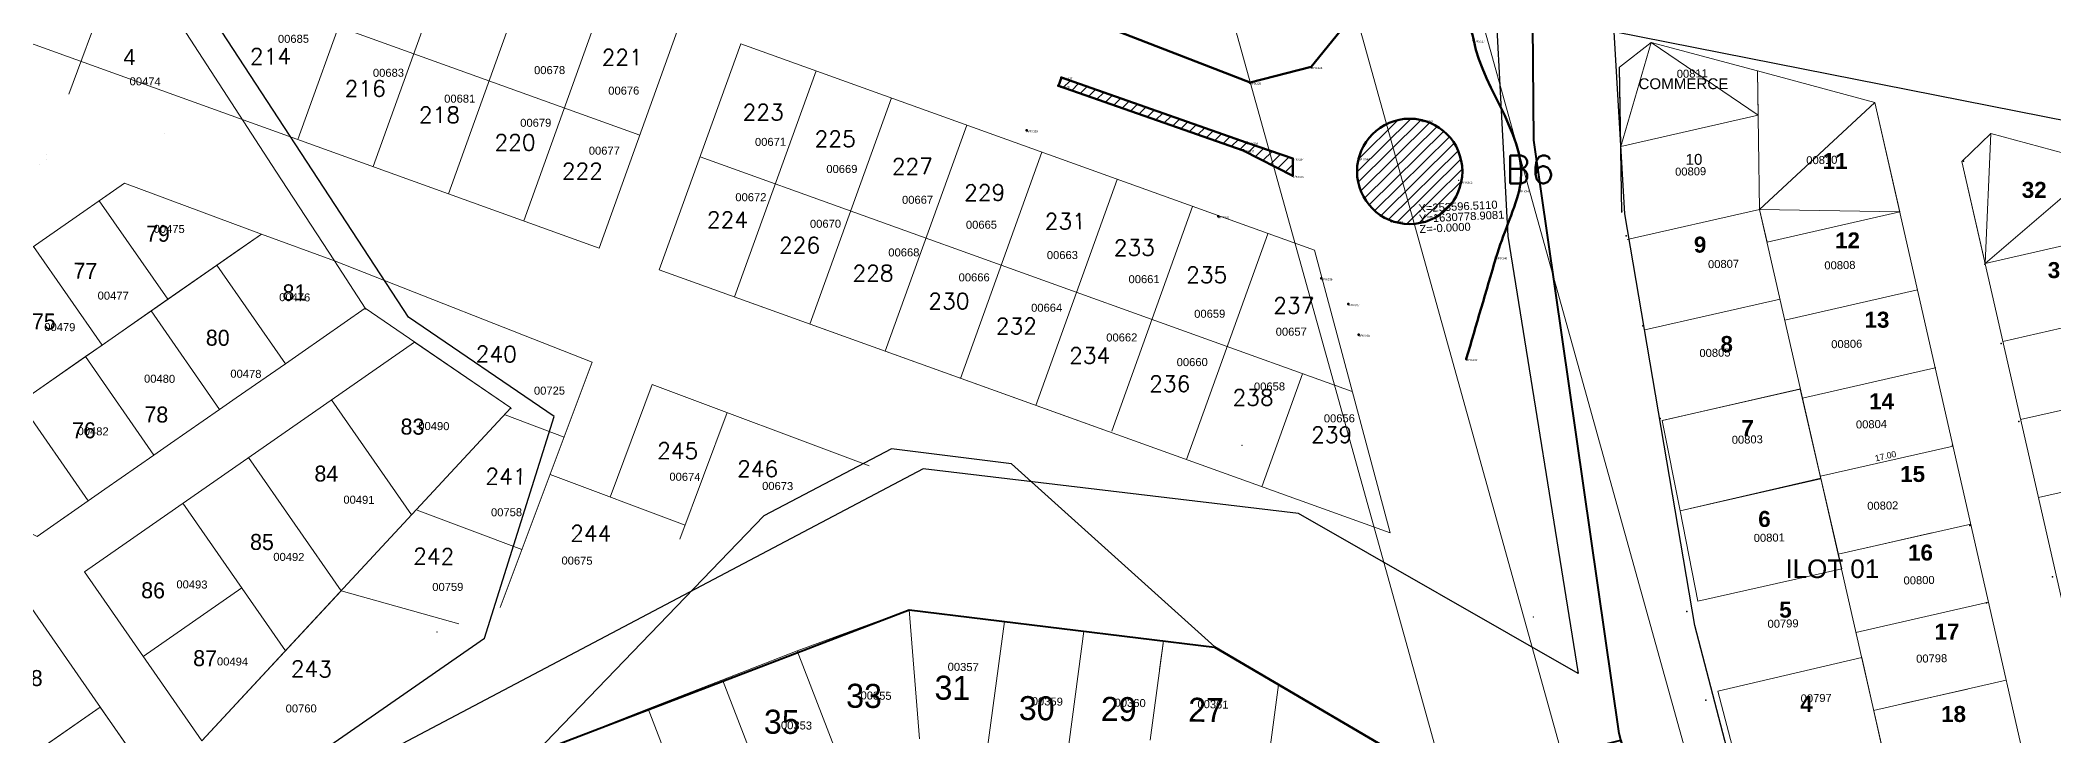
# Model space of a CAD drawing. Header units: metres. Extents: x 251686 to 255059, y 1627526 to 1631912.
# Drawn here: x 253424.3 to 253675.9, y 1630712.5 to 1630799.4 of the extents above; entities that cross this region are included whole.
import ezdxf
from ezdxf.enums import TextEntityAlignment as Align

# ---------------------------------------------------------------- set-up
doc = ezdxf.new("R2010")
doc.units = ezdxf.units.M
doc.header["$MEASUREMENT"] = 0
for name, color, linetype in [('A_revoir_niveau_0', 7, 'Continuous'), ('limites_parcelles', 7, 'Continuous'), ('limites_sections', 7, 'Continuous'), ('limites_tf', 7, 'Continuous'), ('numero_lot', 7, 'Continuous'), ('numero_parcelle', 7, 'Continuous'), ('toponymie', 7, 'Continuous')]:
    doc.layers.add(name, color=color, linetype=linetype)
for name, color, linetype, lineweight in [('LESTF', 1, 'Continuous', 0), ('LimiteTF', 4, 'Continuous', 13), ('TopoAlt', 3, 'Continuous', 0), ('TopoMat', 4, 'Continuous', 0), ('Voirie', 252, 'Continuous', 0)]:
    doc.layers.add(name, color=color, linetype=linetype, lineweight=lineweight)
doc.layers.add('Lignes HT Vectorisées', color=6, linetype='Continuous', lineweight=0, true_color=0xff00ff)
doc.styles.add('Arial4', font='arial.ttf', dxfattribs={"height": 0.773129})
doc.styles.add('Arial5', font='arial.ttf', dxfattribs={"height": 1.352976})
doc.styles.add('Arial9', font='arial.ttf', dxfattribs={"height": 2.319387})
doc.styles.get("Standard").update_dxf_attribs({"font": 'txt.shx'})
doc.styles.add('Style-Arial', font='arial.ttf')
doc.styles.add('Style-ENGINEERING', font='ENGINEERING.shx')
doc.styles.add('style1', font='')
doc.styles.get('style1').set_extended_font_data('Times New Roman', bold=True)

# ---------------------------------------------------------------- blocks, each defined once
blk = doc.blocks.new('TCPOINT_108')
at = {"color": 0}
blk.add_point((0, 0), dxfattribs=at)
at = {"layer": 'TopoAlt'}
blk.add_attdef('ALT', text='', height=0.00762, dxfattribs=at).set_placement((0.00254, -0.00254), align=Align.TOP_LEFT)
at = {"layer": 'TopoMat'}
blk.add_attdef('MAT', (0.00254, 0.00254), '', height=0.01524, dxfattribs=at)
blk = doc.blocks.new('*U84')
at = {"layer": 'LimiteTF', "color": 5, "linetype": 'Continuous', "lineweight": 30}
for p, q in [((-179.264134, -34.665031), (-180.614134, -11.925031)), ((-15.864134, -44.465031), (-180.614134, -11.925031)), ((-170.544134, -86.095031), (-179.264134, -34.665031)), ((-156.564134, -139.325031), (-170.544134, -86.095031))]:
    blk.add_line(p, q, dxfattribs=at)

msp = doc.modelspace()

# ---------------------------------------------------------------- hatches: boundary and pattern name
at = {"layer": 'voirie', "linetype": 'Continuous', "lineweight": 0}
h = msp.add_hatch(dxfattribs=at)
h.set_pattern_fill('HATCH', style=0, pattern_type=2)
h.set_pattern_definition([(44.628, (253554.6967, 1630793.1981), (-0.7025, 0.711683), [])])
h.paths.add_polyline_path([(253551.547578, 1630793.71934), (253574.652741, 1630785.660158), (253580.842217, 1630782.478905), (253580.836222, 1630784.635989), (253575.125951, 1630786.615106), (253551.918264, 1630794.747955)])
h = msp.add_hatch(dxfattribs=at)
h.set_pattern_fill('HATCH', style=0, pattern_type=2)
h.set_pattern_definition([(44.628, (253594.2071, 1630782.6265), (-0.7025, 0.71168), [])])
edge = h.paths.add_edge_path()
edge.add_arc((253595.446576, 1630783.034505), 6.58165, 0, 360)

# ---------------------------------------------------------------- linework, layer by layer
at = {"layer": 'A_revoir_niveau_0', "color": 5, "ltscale": 39.37}
msp.add_line((253481.794028, 1630728.549824), (253481.794052, 1630728.549888), dxfattribs=at)
at = {"layer": 'A_revoir_niveau_0', "color": 2, "linetype": 'Continuous', "lineweight": 13}
msp.add_open_spline([(253602.482847, 1630759.586581, 22.115561), (253603.723467, 1630763.815106, 22.115561), (253604.964088, 1630768.043631, 22.115561), (253606.204709, 1630772.272156, 22.115561), (253607.034453, 1630775.100252, 22.115561), (253608.383124, 1630777.833424, 22.115561), (253609.097346, 1630780.627521, 22.115561), (253610.678404, 1630786.812747, 22.115561), (253604.573749, 1630793.110141, 22.115561), (253603.41917, 1630799.358946, 22.115561), (253603.072204, 1630801.236794, 22.115561), (253601.758001, 1630803.374834, 22.115561), (253603.397352, 1630805.240893, 22.115561), (253604.841309, 1630806.884538, 22.115561), (253606.587273, 1630807.350917, 22.115561), (253608.275351, 1630806.986465, 22.115561), (253611.037525, 1630806.390118, 22.115561), (253613.799698, 1630805.793772, 22.115561), (253616.561871, 1630805.197425, 22.115561)], degree=3, knots=[0, 0, 0, 0, 0.216103613, 0.216103613, 0.216103613, 0.3606367533, 0.3606367533, 0.3606367533, 0.680586417, 0.680586417, 0.680586417, 0.7767354962, 0.7767354962, 0.7767354962, 0.8614246301, 0.8614246301, 0.8614246301, 1, 1, 1, 1], dxfattribs=at)
at = {"layer": 'LESTF', "ltscale": 39.37}
for p in [(253601.550262, 1630781.899245), (253574.512034, 1630748.809264), (253574.512034, 1630748.809264), (253574.512034, 1630748.809264), (253610.906619, 1630727.367913), (253473.917403, 1630725.494071)]:
    msp.add_point(p, dxfattribs=at)
at = {"layer": 'Lignes HT Vectorisées', "color": 5, "flags": 128}
msp.add_lwpolyline([(253756.669149, 1629670.287472), (253861.621399, 1629827.964829), (253775.882942, 1630131.985118), (253683.847384, 1630461.074745), (253586.374624, 1630811.106198), (253617.63126, 1631056.920646), (253648.501603, 1631303.479896), (253822.386232, 1631416.29853), (253967.163614, 1631512.857485)], dxfattribs=at)
at = {"layer": 'limites_parcelles', "color": 7, "lineweight": 0, "ltscale": 39.37}
for p, q in [((253373.742116, 1630816.792716), (253494.145876, 1630773.458899)), ((253456.499492, 1630787.026798), (253466.675417, 1630815.261589)), ((253465.911088, 1630783.634823), (253476.087013, 1630811.869614)), ((253438.136001, 1630809.565662), (253499.240083, 1630787.574047)), ((253427.910174, 1630792.65907), (253433.121594, 1630806.724638)), ((253475.322684, 1630780.242849), (253485.498609, 1630808.47764)), ((253484.73428, 1630776.850874), (253494.910205, 1630805.085665)), ((253494.145876, 1630773.458899), (253504.321801, 1630801.69369)), ((253501.676353, 1630770.748649), (253511.852278, 1630798.98344)), ((253511.852278, 1630798.98344), (253583.551249, 1630773.178681)), ((253511.087949, 1630767.356674), (253521.263874, 1630795.591465)), ((253520.499545, 1630763.9647), (253530.67547, 1630792.199491)), ((253529.911141, 1630760.572725), (253540.087066, 1630788.807516)), ((253439.889495, 1630787.749222), (253439.89571, 1630787.765792)), ((253506.77056, 1630784.863797), (253588.274331, 1630755.530249)), ((253539.322737, 1630757.18075), (253549.498663, 1630785.415541)), ((253453.767473, 1630783.078708), (253461.072244, 1630771.840786)), ((253548.734334, 1630753.788776), (253558.910259, 1630782.023567)), ((253431.696484, 1630779.37031), (253440.259233, 1630767.05453)), ((253558.213308, 1630750.583753), (253568.321855, 1630778.631592)), ((253423.485964, 1630773.661811), (253432.048713, 1630761.346031)), ((253448.469753, 1630772.763029), (253451.985591, 1630775.207473)), ((253451.985591, 1630775.207473), (253461.072244, 1630771.840786)), ((253567.568026, 1630747.033961), (253577.733451, 1630775.239617)), ((253448.469753, 1630772.763029), (253446.384757, 1630771.313402)), ((253446.384757, 1630771.313402), (253454.947505, 1630758.997621)), ((253461.072244, 1630771.840786), (253464.915567, 1630765.92808)), ((253461.072244, 1630771.840786), (253493.296458, 1630759.217582)), ((253592.997413, 1630737.881818), (253583.551249, 1630773.178681)), ((253501.676353, 1630770.748649), (253557.236971, 1630750.752151)), ((253501.676353, 1630770.748649), (253592.997413, 1630737.881818)), ((253464.915567, 1630765.92808), (253457.032501, 1630760.447249)), ((253483.107584, 1630753.482974), (253464.915567, 1630765.92808)), ((253471.096398, 1630761.699791), (253483.107584, 1630753.482974)), ((253454.947505, 1630758.997621), (253457.032501, 1630760.447249)), ((253481.794028, 1630728.549824), (253493.296458, 1630759.217582)), ((253495.521438, 1630742.359795), (253500.791304, 1630756.410302)), ((253500.791304, 1630756.410302), (253527.916791, 1630746.250138)), ((253576.981122, 1630743.646148), (253582.069084, 1630757.763543)), ((253483.107584, 1630753.482974), (253444.518273, 1630711.8913)), ((253460.726186, 1630754.489731), (253470.713662, 1630740.124768)), ((253482.43424, 1630752.603221), (253489.787357, 1630749.849026)), ((253504.226019, 1630737.080403), (253510.158307, 1630752.897058)), ((253450.360405, 1630747.282751), (253461.923847, 1630730.651079)), ((253488.026592, 1630745.167076), (253504.889995, 1630738.850694)), ((253432.400941, 1630743.321752), (253423.921567, 1630737.426328)), ((253442.149885, 1630741.574252), (253454.961618, 1630723.147168)), ((253471.406115, 1630740.709537), (253484.511277, 1630735.800847)), ((253429.834104, 1630733.011503), (253444.518273, 1630711.8913)), ((253423.265688, 1630728.444704), (253438.948489, 1630705.88817)), ((253481.794028, 1630728.549824), (253481.794052, 1630728.549888))]:
    msp.add_line(p, q, dxfattribs=at)
at = {"layer": 'limites_parcelles', "color": 7, "linetype": 'Continuous', "lineweight": 0}
for p, q in [((253621.682149, 1630796.060372), (253625.626057, 1630799.134642)), ((253638.912843, 1630795.572157), (253625.626057, 1630799.134642)), ((253639.178743, 1630778.287014), (253638.912812, 1630795.572157)), ((253653.576619, 1630791.637619), (253680.762688, 1630672.158151)), ((253621.834816, 1630786.135639), (253638.997936, 1630790.039656)), ((253664.450986, 1630784.28545), (253690.213489, 1630671.142897)), ((253639.179017, 1630778.28561), (253622.619911, 1630774.516802)), ((253639.178743, 1630778.287014), (253662.872678, 1630674.231817)), ((253640.107073, 1630774.209759), (253656.684248, 1630777.982718)), ((253624.826495, 1630763.223502), (253641.732566, 1630767.07136)), ((253642.327606, 1630764.458264), (253658.904781, 1630768.231223)), ((253669.573405, 1630761.78901), (253686.151465, 1630765.562152)), ((253644.546521, 1630754.706342), (253661.123696, 1630758.479301)), ((253627.03308, 1630751.930264), (253644.286145, 1630755.857049)), ((253671.793846, 1630752.037454), (253688.371907, 1630755.810596)), ((253646.76742, 1630744.954969), (253663.344595, 1630748.727928)), ((253674.014257, 1630742.285837), (253690.592501, 1630746.05904)), ((253648.988167, 1630735.203474), (253665.565342, 1630738.976433)), ((253660.692341, 1630737.867296), (253652.702098, 1630736.065024)), ((253444.518273, 1630711.8913), (253461.923847, 1630730.651079)), ((253461.923847, 1630730.651079), (253476.647794, 1630726.506384)), ((253651.201069, 1630725.450209), (253667.778245, 1630729.223168)), ((253518.907782, 1630723.159768), (253532.912644, 1630728.267997)), ((253532.912644, 1630728.267997), (253534.191519, 1630712.168745)), ((253544.815109, 1630726.817646), (253542.619671, 1630710.463316)), ((253544.810199, 1630726.818248), (253554.738902, 1630725.600488)), ((253554.741357, 1630725.600187), (253552.545935, 1630709.245974)), ((253564.667605, 1630724.382728), (253563.004638, 1630711.997586)), ((253564.667605, 1630724.382728), (253564.190261, 1630720.826887)), ((253564.667605, 1630724.382728), (253571.049345, 1630723.600178)), ((253571.049345, 1630723.600178), (253579.068459, 1630718.90667)), ((253518.907782, 1630723.159768), (253500.279715, 1630715.880178)), ((253518.907782, 1630723.159768), (253524.502679, 1630708.703194)), ((253509.594286, 1630719.520382), (253515.189203, 1630705.065808)), ((253579.068459, 1630718.90667), (253577.895081, 1630710.165087)), ((253579.068459, 1630718.90667), (253595.614817, 1630709.224032)), ((253653.419985, 1630715.698348), (253669.99716, 1630719.471306)), ((253665.133407, 1630718.364245), (253657.143163, 1630716.561973)), ((253500.279715, 1630715.880178), (253490.968427, 1630712.241456)), ((253500.279715, 1630715.880178), (253505.874708, 1630701.426431))]:
    msp.add_line(p, q, dxfattribs=at)
at = {"layer": 'limites_parcelles', "color": 7, "lineweight": 0, "flags": 128}
msp.add_lwpolyline([(253761.441639, 1630127.929408), (253669.399425, 1630457.042785), (253571.924424, 1630807.082271), (253571.51908, 1630809.029393), (253571.374904, 1630811.013026), (253571.494427, 1630812.998296), (253602.749246, 1631058.798456), (253633.6178, 1631305.343416), (253634.165779, 1631307.894016), (253635.14739, 1631310.311098), (253636.532942, 1631312.521547), (253638.280524, 1631314.458505), (253640.337273, 1631316.063379), (253814.14227, 1631428.830345), (253814.14227, 1631428.830345), (253950.854808, 1631520.01047), (253983.472344, 1631505.704533), (253830.629866, 1631403.767217), (253662.51866, 1631294.693741), (253632.51326, 1631055.042836), (253601.636463, 1630812.215479), (253698.295348, 1630465.106707), (253790.324263, 1630136.040833)], dxfattribs=at)
at = {"layer": 'limites_parcelles', "color": 7, "lineweight": 0, "ltscale": 39.37, "flags": 128}
for points in [[(253453.767473, 1630783.078708), (253440.071028, 1630804.14981)], [(253392.932375, 1630752.418926), (253434.84392, 1630781.558617)], [(253434.84392, 1630781.558617), (253451.985591, 1630775.207473), (253440.259233, 1630767.05453), (253431.696484, 1630779.37031), (253434.84392, 1630781.558617)], [(253408.426971, 1630744.922627), (253451.985591, 1630775.207473)], [(253440.259233, 1630767.05453), (253440.259233, 1630767.05453), (253438.174221, 1630765.604892), (253446.736969, 1630753.289112), (253448.821981, 1630754.73875)], [(253429.834104, 1630733.011503), (253471.096398, 1630761.699791)], [(253432.048713, 1630761.346031), (253432.048713, 1630761.346031), (253429.963623, 1630759.896339), (253438.526372, 1630747.580559), (253440.611461, 1630749.030251)], [(253421.75272, 1630754.187574), (253430.315469, 1630741.871793), (253423.921567, 1630737.426328), (253408.426971, 1630744.922627), (253421.75272, 1630754.187574)], [(253437.175234, 1630722.452775), (253449.491014, 1630731.015523)], [(253410.844516, 1630701.539509), (253431.828437, 1630716.128924)]]:
    msp.add_lwpolyline(points, dxfattribs=at)
at = {"layer": 'limites_parcelles', "color": 7, "lineweight": 0, "ltscale": 39.37, "const_width": 0.001, "flags": 128}
for points in [[(253425.701696, 1630784.945894), (253392.882037, 1630797.105873)], [(253406.338499, 1630771.483313), (253425.701696, 1630784.945894)]]:
    msp.add_lwpolyline(points, dxfattribs=at)
at = {"layer": 'limites_parcelles', "color": 7, "lineweight": 0, "ltscale": 39.37, "flags": 128}
for points in [[(253446.384757, 1630771.313402), (253440.259233, 1630767.05453), (253438.174221, 1630765.604892), (253446.736969, 1630753.289112), (253448.821981, 1630754.73875), (253454.947505, 1630758.997621), (253446.384757, 1630771.313402)], [(253438.174221, 1630765.604892), (253432.048713, 1630761.346031), (253429.963623, 1630759.896339), (253438.526372, 1630747.580559), (253440.611461, 1630749.030251), (253446.736969, 1630753.289112), (253438.174221, 1630765.604892)], [(253429.963623, 1630759.896339), (253423.838193, 1630755.637532), (253421.75272, 1630754.187574), (253430.315469, 1630741.871793), (253432.400941, 1630743.321752), (253438.526372, 1630747.580559), (253429.963623, 1630759.896339)], [(253431.828437, 1630716.128924), (253423.617917, 1630710.420425), (253422.600584, 1630709.713108), (253431.123597, 1630697.454478), (253438.948489, 1630705.88817), (253431.828437, 1630716.128924)]]:
    msp.add_lwpolyline(points, close=True, dxfattribs=at)
at = {"layer": 'limites_parcelles', "color": 7, "lineweight": 0, "ltscale": 39.37}
for p in [(253464.956494, 1630765.845543), (253464.956494, 1630765.845543), (253483.159782, 1630753.401443)]:
    msp.add_point(p, dxfattribs=at)
at = {"layer": 'limites_parcelles', "color": 7, "linetype": 'Continuous', "lineweight": 0}
for points in [[(253627.014188, 1630751.92654), (253629.239695, 1630740.637026), (253646.839969, 1630744.642799), (253644.242256, 1630755.847038)], [(253629.237589, 1630740.647769), (253631.44628, 1630729.343726), (253649.428861, 1630733.408528), (253646.825685, 1630744.704391)], [(253636.869027, 1630706.987012), (253654.500646, 1630710.999928), (253651.926831, 1630722.302017), (253633.959877, 1630718.124654)]]:
    msp.add_3dface(points, dxfattribs=at)
at = {"layer": 'limites_sections', "color": 112, "linetype": 'Continuous', "lineweight": 40, "flags": 128}
for points in [[(254450.84006, 1630759.175246), (254395.3871, 1630569.1026), (254353.2541, 1630409.5098), (254348.492261, 1630392.388149), (254237.72828, 1630442.844843), (254040.038076, 1630496.898217), (253942.172035, 1630521.14592), (253859.148201, 1630539.484772), (253853.186893, 1630453.726815), (253808.243015, 1630442.914881), (253793.178897, 1630438.29059), (253774.754402, 1630423.155021), (253711.134092, 1630399.982213), (253678.015836, 1630518.052824), (253627.848348, 1630688.389303), (253621.624412, 1630712.828844), (253610.975151, 1630786.918169), (253609.69659, 1630931.397239), (253737.566314, 1630938.284849), (253928.216166, 1630961.492497), (253976.914647, 1630881.792805), (254242.098307, 1630809.467069), (254450.84006, 1630759.175246)], [(253571.047075, 1630723.599568), (253600.186297, 1630706.548526), (253621.817231, 1630711.994443), (253628.041124, 1630687.554872), (253678.208666, 1630517.218459), (253711.262634, 1630399.425895), (253749.054407, 1630241.188111), (253786.719032, 1630083.077529), (253667.019158, 1630061.048467), (253520.677582, 1630008.003458), (253349.874626, 1629905.007271), (253370.894891, 1630071.745612), (253278.664905, 1630062.128606), (253271.082561, 1630189.80614), (253238.792095, 1630544.179111), (253486.322083, 1630710.425653), (253532.904976, 1630728.2652), (253571.047075, 1630723.599568)]]:
    msp.add_lwpolyline(points, close=True, dxfattribs=at)
at = {"layer": 'limites_tf', "color": 5, "linetype": 'Continuous', "lineweight": 30}
for p, q in [((253470.32791, 1630764.822931), (253392.763396, 1630883.423639)), ((253603.524863, 1630855.008384), (253607.699875, 1630774.928111)), ((253621.961784, 1630777.885783), (253621.682149, 1630796.060372)), ((253607.699875, 1630774.928111), (253616.478424, 1630720.327092)), ((253488.553967, 1630752.428584), (253470.32791, 1630764.822931)), ((253479.855141, 1630724.717152), (253488.553967, 1630752.428584)), ((253534.670491, 1630745.884529), (253433.023368, 1630692.295172)), ((253581.533465, 1630740.285416), (253534.670491, 1630745.884529)), ((253616.478424, 1630720.327092), (253581.533465, 1630740.285416)), ((253433.023368, 1630692.295172), (253479.855141, 1630724.717152))]:
    msp.add_line(p, q, dxfattribs=at)
at = {"layer": 'limites_tf', "color": 1, "linetype": 'Continuous', "lineweight": 30}
msp.add_line((253571.047075, 1630723.599568), (253600.184004, 1630706.547949), dxfattribs=at)
at = {"layer": 'limites_tf', "color": 5, "linetype": 'Continuous', "lineweight": 30, "flags": 128}
for points in [[(253348.384994, 1630574.106811), (253474.586569, 1630627.854036), (253625.91923, 1630668.388716), (253600.220394, 1630706.568603), (253571.098178, 1630723.645473), (253545.684146, 1630746.515332), (253530.705586, 1630748.361158), (253514.741196, 1630740.019882), (253486.385986, 1630710.554647), (253366.391614, 1630627.950623), (253348.053251, 1630608.212178), (253283.214719, 1630550.835318), (253285.130757, 1630548.432351), (253348.384994, 1630574.106811)], [(253532.910374, 1630728.267387), (253571.047075, 1630723.599568), (253600.184004, 1630706.547949), (253625.917314, 1630668.388201), (253474.608621, 1630627.724907), (253348.463873, 1630573.868462), (253276.679123, 1630544.65912), (253348.102606, 1630607.973461), (253366.423838, 1630627.727735), (253486.346416, 1630710.435439), (253532.910374, 1630728.267387)]]:
    msp.add_lwpolyline(points, close=True, dxfattribs=at)
at = {"layer": 'voirie', "color": 7, "linetype": 'Continuous', "lineweight": 80}
msp.add_line((253551.547578, 1630793.71934), (253551.918264, 1630794.747955), dxfattribs=at)
at = {"layer": 'voirie', "color": 7, "linetype": 'Continuous', "lineweight": 80, "flags": 128}
for points in [[(253554.941091, 1630802.104484), (253575.492697, 1630794.121883), (253583.147587, 1630796.082224), (253586.76052, 1630800.526861)], [(253551.918264, 1630794.747955), (253575.125951, 1630786.615106), (253580.836222, 1630784.635989), (253580.842217, 1630782.478905), (253574.652741, 1630785.660158), (253551.547578, 1630793.71934)]]:
    msp.add_lwpolyline(points, dxfattribs=at)
msp.add_lwpolyline([(253551.547578, 1630793.71934), (253574.652741, 1630785.660158), (253580.842217, 1630782.478905), (253580.836222, 1630784.635989), (253575.125951, 1630786.615106), (253551.918264, 1630794.747955), (253551.547578, 1630793.71934)], close=True, dxfattribs=at)
at = {"layer": 'voirie', "color": 7, "linetype": 'Continuous', "lineweight": 80}
msp.add_circle((253595.446576, 1630783.034505), 6.58165, dxfattribs=at)
msp.add_open_spline([(253602.51824, 1630759.616689), (253603.758717, 1630763.844724), (253604.999194, 1630768.07276), (253606.239671, 1630772.300795), (253607.06932, 1630775.128565), (253608.417834, 1630777.86142), (253609.131974, 1630780.655193), (253610.712849, 1630786.839703), (253604.6089, 1630793.136368), (253603.454455, 1630799.38445), (253603.107529, 1630801.262081), (253601.793478, 1630803.399873), (253603.432639, 1630805.265716), (253604.87643, 1630806.90917), (253606.622191, 1630807.375495), (253608.310074, 1630807.011086), (253611.071928, 1630806.414808), (253613.833781, 1630805.818531), (253616.595635, 1630805.222253)], degree=3, knots=[0, 0, 0, 0, 0.2161036131, 0.2161036131, 0.2161036131, 0.3606367532, 0.3606367532, 0.3606367532, 0.680586417, 0.680586417, 0.680586417, 0.7767354961, 0.7767354961, 0.7767354961, 0.8614246301, 0.8614246301, 0.8614246301, 1, 1, 1, 1], dxfattribs=at)
for p in [(253603.454455, 1630799.38445), (253551.918264, 1630794.747955), (253575.492697, 1630794.121883), (253583.147587, 1630796.082224), (253551.547578, 1630793.71934), (253596.97856, 1630789.410285), (253547.593599, 1630788.165646), (253575.125951, 1630786.615106), (253574.652741, 1630785.660158), (253580.836222, 1630784.635989), (253589.057536, 1630784.657612), (253580.842217, 1630782.478905), (253601.897995, 1630781.760183), (253609.131974, 1630780.655193), (253571.525281, 1630777.436289), (253593.171884, 1630776.842735), (253606.239671, 1630772.300795), (253584.406185, 1630769.678495), (253587.794471, 1630766.45218), (253589.076642, 1630762.623775), (253602.51824, 1630759.616689)]:
    msp.add_point(p, dxfattribs=at)

# ---------------------------------------------------------------- block references
at = {"layer": 'limites_tf', "color": 5, "linetype": 'Continuous', "lineweight": 30}
msp.add_blockref('*U84', (253801.601514, 1630812.401082), dxfattribs=at)
at = {"layer": 'toponymie', "lineweight": 30, "xscale": 39.374638, "yscale": 39.374638, "zscale": 39.374638}
for p in [(253621.907155, 1630786.532549), (253664.630102, 1630784.321293), (253674.037192, 1630780.140809), (253621.968162, 1630778.057568), (253622.498224, 1630774.991213), (253667.328415, 1630771.440802), (253624.559462, 1630763.725908), (253669.367651, 1630761.549656), (253661.123696, 1630758.479301), (253626.734714, 1630752.16857), (253671.559905, 1630751.805528), (253663.280946, 1630748.817182), (253665.425194, 1630738.797022), (253675.757391, 1630732.39228), (253667.506435, 1630729.151905), (253630.073485, 1630728.057004), (253632.467762, 1630716.980721)]:
    msp.add_blockref('TCPOINT_108', p, dxfattribs=at)
at = {"layer": 'toponymie', "xscale": 39.374638, "yscale": 39.374638, "zscale": 39.374638}
msp.add_blockref('TCPOINT_108', (253664.657105, 1630784.315293, 16.852951), dxfattribs=at)

# ---------------------------------------------------------------- texts
at = {"layer": 'LESTF'}
msp.add_text('B6', height=3.501463, rotation=0.209829, dxfattribs=at).set_placement((253607.418437, 1630781.503634))
at = {"layer": 'limites_parcelles', "color": 7, "linetype": 'Continuous', "lineweight": 0, "style": 'Arial4'}
msp.add_text('17.00', height=0.773219, rotation=12.822079, dxfattribs=at).set_placement((253655.049537, 1630746.870474), align=Align.BOTTOM_CENTER)
at = {"layer": 'numero_lot', "color": 7, "linetype": 'Continuous', "lineweight": 0, "style": 'Style-ENGINEERING'}
for s, p in [('4', (253435.472783, 1630797.305529, -0.001968)), ('79', (253439.025577, 1630775.251665, -0.001968)), ('77', (253429.952266, 1630770.610049, -0.001968)), ('81', (253456.081261, 1630767.913613, -0.001968)), ('75', (253424.764205, 1630764.291282, -0.001968)), ('80', (253446.501633, 1630762.2499, -0.001968)), ('78', (253438.824552, 1630752.668154, -0.001968)), ('76', (253429.774998, 1630750.695499, -0.001968)), ('83', (253470.833575, 1630751.151303, -0.001968)), ('84', (253460.074059, 1630745.282057, -0.001968)), ('85', (253452.025496, 1630736.740937, -0.001968))]:
    msp.add_text(s, height=1.999994, rotation=359.49, dxfattribs=at).set_placement(p, align=Align.MIDDLE_CENTER)
at = {"layer": 'numero_lot', "color": 7, "lineweight": 0}
for s, rotation, p in [('214', 0.209829, (253450.518529, 1630796.391373)), ('221', 0.209829, (253494.474634, 1630796.275113)), ('216', 0.209829, (253462.36147, 1630792.370628)), ('223', 0.209829, (253512.090226, 1630789.411578)), ('218', 0.209829, (253471.634171, 1630789.076755)), ('220', 0.209829, (253481.08638, 1630785.627985)), ('225', 0.209829, (253521.088022, 1630786.081494)), ('222', 0.209829, (253489.493299, 1630782.058355)), ('227', 0.209829, (253530.731365, 1630782.650503)), ('229', 0.209829, (253539.762389, 1630779.368947)), ('224', 0.209829, (253507.628837, 1630775.980042)), ('231', 0.209829, (253549.840323, 1630775.791801)), ('226', 0.209829, (253516.635884, 1630772.795203)), ('233', 0.209829, (253558.465163, 1630772.497385)), ('228', 0.209829, (253525.810264, 1630769.298912)), ('235', 0.209829, (253567.508276, 1630769.098418)), ('230', 0.209829, (253535.294455, 1630765.822924)), ('237', 0.209829, (253578.402334, 1630765.272771)), ('232', 0.209829, (253543.735072, 1630762.703144)), ('240', 359.469829, (253478.720004, 1630759.236316)), ('234', 0.209829, (253552.89485, 1630759.016071)), ('236', 0.209829, (253562.895357, 1630755.489067)), ('238', 0.209829, (253573.306469, 1630753.784268)), ('239', 0.209829, (253583.119451, 1630749.127376)), ('245', 359.469829, (253501.402817, 1630747.157468)), ('241', 359.469829, (253479.930526, 1630743.953835)), ('246', 359.469829, (253511.385973, 1630744.901685)), ('244', 359.469829, (253490.535665, 1630736.831276)), ('242', 359.469829, (253470.909416, 1630733.972786)), ('243', 359.469829, (253455.619642, 1630719.904183))]:
    msp.add_text(s, height=2.000836, rotation=rotation, dxfattribs=at).set_placement(p)
at = {"layer": 'numero_lot', "color": 7, "linetype": 'Continuous', "lineweight": 0, "style": 'Arial5'}
for s, p in [('COMMERCE', (253624.03374, 1630792.897757)), ('10', (253629.923338, 1630783.453732))]:
    msp.add_text(s, height=1.353132, dxfattribs=at).set_placement(p, align=Align.BOTTOM_LEFT)
at = {"layer": 'numero_lot', "color": 5, "linetype": 'ByBlock', "style": 'Arial9'}
msp.add_text('ILOT 01', height=2.319656, dxfattribs=at).set_placement((253642.407327, 1630731.53812), align=Align.BOTTOM_LEFT)
at = {"layer": 'numero_lot', "color": 7, "linetype": 'Continuous', "lineweight": 13, "style": 'Style-ENGINEERING'}
for s, height, rotation, p in [('86', 1.999994, 359.49, (253438.423753, 1630730.702384, -0.001968)), ('88', 1.999994, 359.49, (253423.136099, 1630719.751136, -0.001968)), ('87', 1.999994, 359.49, (253444.917028, 1630722.226427, -0.001968)), ('33', 2.999994, 359.4477, (253527.260658, 1630717.520433)), ('31', 2.999994, 359.4477, (253538.307681, 1630718.527991)), ('35', 2.999994, 359.4477, (253516.985249, 1630714.277341)), ('30', 2.999994, 359.4477, (253548.84261, 1630715.975531)), ('29', 2.999994, 359.4477, (253559.090748, 1630715.876741)), ('27', 2.999994, 359.4477, (253570.001978, 1630715.77156))]:
    msp.add_text(s, height=height, rotation=rotation, dxfattribs=at).set_placement(p, align=Align.MIDDLE_CENTER)
at = {"layer": 'numero_lot', "color": 7, "linetype": 'Continuous', "lineweight": 0, "char_height": 2, "attachment_point": 7, "line_spacing_factor": 0.72, "style": 'style1'}
for s, insert in [('\\fArial|b1|i0|c00|p39;11', (253647.050656, 1630783.330496)), ('\\fArial|b1|i0|c00|p39;32', (253671.931954, 1630779.688595)), ('\\fArial|b1|i0|c00|p39;9', (253630.959804, 1630772.851805)), ('\\fArial|b1|i0|c00|p39;12', (253648.603143, 1630773.406495)), ('\\fArial|b1|i0|c00|p39;31', (253675.176165, 1630769.672787)), ('\\fArial|b1|i0|c00|p39;13', (253652.283378, 1630763.474926)), ('\\fArial|b1|i0|c00|p39;8', (253634.280989, 1630760.441066)), ('\\fArial|b1|i0|c00|p39;14', (253652.857633, 1630753.317256)), ('\\fArial|b1|i0|c00|p39;7', (253636.902967, 1630749.986633)), ('\\fArial|b1|i0|c00|p39;15', (253656.742238, 1630744.211771)), ('\\fArial|b1|i0|c00|p39;6', (253639.00056, 1630738.591125)), ('\\fArial|b1|i0|c00|p39;16', (253657.721569, 1630734.393984)), ('\\fArial|b1|i0|c00|p39;5', (253641.622568, 1630727.26275)), ('\\fArial|b1|i0|c00|p39;17', (253661.039153, 1630724.554466)), ('\\fArial|b1|i0|c00|p39;4', (253644.244545, 1630715.517653)), ('\\fArial|b1|i0|c00|p39;18', (253661.857058, 1630714.228136))]:
    msp.add_mtext(s, dxfattribs=dict(at, insert=insert))
at = {"layer": 'numero_parcelle', "color": 5, "lineweight": 0, "style": 'Style-Arial'}
for s, rotation, p in [('00685', 0.23, (253454.020394, 1630800.082609, -0.001969)), ('00474', 359.49, (253435.491562, 1630794.785801, -0.001968)), ('00683', 0.23, (253465.890039, 1630795.840751, -0.001969)), ('00678', 0.23, (253486.02811, 1630796.172929, -0.001969)), ('00811', 1.13223, (253628.810359, 1630795.716314)), ('00681', 0.23, (253474.792474, 1630792.60909, -0.001969)), ('00676', 0.23, (253495.296151, 1630793.612971, -0.001969)), ('00679', 0.23, (253484.296701, 1630789.597672, -0.001969)), ('00671', 0.23, (253513.631106, 1630787.211023, -0.001969)), ('00677', 0.23, (253492.865331, 1630786.113334, -0.001969)), ('00669', 0.23, (253522.550888, 1630783.828629, -0.001969)), ('00810', 1.13223, (253644.995677, 1630784.914866)), ('00809', 1.13223, (253628.602002, 1630783.488382)), ('00672', 0.23, (253511.181192, 1630780.297765, -0.001969)), ('00667', 0.23, (253532.008255, 1630779.979229, -0.001969)), ('00475', 359.49, (253438.494975, 1630776.364491, -0.001968)), ('00670', 0.23, (253520.502482, 1630776.984007, -0.001969)), ('00665', 0.23, (253539.989481, 1630776.861162, -0.001969)), ('00668', 0.23, (253530.293588, 1630773.40404, -0.001969)), ('00663', 0.23, (253550.103686, 1630773.073044, -0.001969)), ('00807', 1.13223, (253632.715112, 1630771.93447)), ('00808', 1.13223, (253647.254588, 1630771.781725)), ('00666', 0.23, (253539.078367, 1630770.289199, -0.001969)), ('00661', 0.23, (253560.311023, 1630770.064449, -0.001969)), ('00477', 359.49, (253431.496657, 1630768.02205, -0.001968)), ('00476', 359.49, (253454.182202, 1630767.820116, -0.001968)), ('00664', 0.23, (253548.137908, 1630766.496847, -0.001969)), ('00479', 359.49, (253424.832328, 1630764.100181, -0.001968)), ('00659', 0.23, (253568.514721, 1630765.740851, -0.001969)), ('00662', 0.23, (253557.527775, 1630762.781223, -0.001969)), ('00657', 0.23, (253578.702223, 1630763.502947, -0.001969)), ('00806', 1.13223, (253648.109956, 1630761.940681)), ('00660', 0.23, (253566.329161, 1630759.69996, -0.001969)), ('00805', 1.13223, (253631.639751, 1630760.834742)), ('00480', 359.49, (253437.297136, 1630757.648812, -0.001968)), ('00478', 359.49, (253448.083075, 1630758.264577, -0.001968)), ('00725', 0.23, (253486.013168, 1630756.139754)), ('00658', 0.23, (253575.984189, 1630756.655636, -0.001969)), ('00482', 359.49, (253428.988788, 1630751.08745, -0.001968)), ('00490', 359.49, (253471.570199, 1630751.740576, -0.001968)), ('00656', 0.23, (253584.715031, 1630752.678847, -0.001969)), ('00804', 1.13223, (253651.200486, 1630751.916285)), ('00803', 1.13223, (253635.680532, 1630750.001009)), ('00674', 359.49, (253502.945315, 1630745.399503, -0.001968)), ('00673', 359.49, (253514.5298, 1630744.2527, -0.001968)), ('00491', 359.49, (253462.207066, 1630742.534476, -0.001968)), ('00758', 0.23, (253480.645758, 1630740.948262)), ('00802', 1.13223, (253652.611705, 1630741.749659)), ('00801', 1.13223, (253638.428003, 1630737.742024)), ('00492', 359.49, (253453.451542, 1630735.387289, -0.001968)), ('00675', 359.49, (253489.458906, 1630734.9295, -0.001968)), ('00493', 359.49, (253441.340728, 1630731.956256, -0.001968)), ('00759', 0.23, (253473.307652, 1630731.622494)), ('00800', 1.13223, (253657.147763, 1630732.429496)), ('00799', 1.13223, (253640.152893, 1630727.012556)), ('00494', 359.49, (253446.411226, 1630722.326773, -0.001968)), ('00357', 359, (253537.722061, 1630721.663877)), ('00798', 1.13223, (253658.722955, 1630722.660825)), ('00760', 0.23, (253454.984307, 1630716.440046)), ('00355', 359, (253526.836048, 1630718.085828)), ('00359', 359, (253548.235183, 1630717.359048)), ('00360', 359, (253558.584997, 1630717.178391)), ('00361', 359, (253568.934812, 1630716.997735)), ('00797', 1.13223, (253644.289514, 1630717.696589)), ('00353', 359, (253516.888873, 1630714.373638))]:
    msp.add_text(s, height=1, rotation=rotation, dxfattribs=at).set_placement(p, align=Align.TOP_LEFT)
at = {"layer": 'toponymie', "color": 1, "linetype": 'Continuous', "lineweight": 13, "insert": (253596.510958, 1630778.908141), "char_height": 1, "attachment_point": 1, "rotation": 2.83810492, "line_spacing_factor": 0.776524, "style": 'Style-Arial'}
msp.add_mtext('X=253596.5110^JY=1630778.9081^JZ=-0.0000', dxfattribs=at)
at = {"layer": 'voirie', "color": 7, "linetype": 'Continuous', "lineweight": 80, "style": 'Style-Arial'}
for s, p in [('APIX317', (253603.454455, 1630799.38445)), ('APIX327', (253551.918264, 1630794.747955)), ('APIX325', (253575.492697, 1630794.121883)), ('APIX324', (253583.147587, 1630796.082224)), ('APIX328', (253551.547578, 1630793.71934)), ('APIX345', (253596.97856, 1630789.410285)), ('APIX329', (253547.593599, 1630788.165646)), ('APIX333', (253575.125951, 1630786.615106)), ('APIX332', (253574.652741, 1630785.660158)), ('APIX334', (253580.836222, 1630784.635989)), ('APIX344', (253589.057536, 1630784.657612)), ('APIX335', (253580.842217, 1630782.478905)), ('APIX342', (253601.897995, 1630781.760183)), ('APIX341', (253609.131974, 1630780.655193)), ('APIX330', (253571.525281, 1630777.436289)), ('APIX343', (253593.171884, 1630776.842735)), ('APIX340', (253606.239671, 1630772.300795)), ('APIX336', (253584.406185, 1630769.678495)), ('APIX337', (253587.794471, 1630766.45218)), ('APIX338', (253589.076642, 1630762.623775)), ('APIX339', (253602.51824, 1630759.616689))]:
    msp.add_text(s, height=0.25, rotation=359.628, dxfattribs=at).set_placement(p, align=Align.TOP_LEFT)

# ---------------------------------------------------------------- meshes
at = {"layer": 'limites_parcelles', "color": 7, "linetype": 'Continuous', "lineweight": 0}
mesh = msp.add_polyface(dxfattribs=at)
corners = [(253621.834816, 1630786.135639), (253638.997936, 1630790.039656), (253625.626057, 1630799.134642), (253638.912812, 1630795.572157), (253621.682149, 1630796.060372)]
mesh.append_faces([[corners[k] for k in face] for face in [(2, 1, 3), (0, 2, 4)]], dxfattribs={"vtx0": -1, "color": 7})
mesh.append_faces([[corners[k] for k in face] for face in [(0, 1, 2)]], dxfattribs={"vtx1": -1, "vtx2": -1, "color": 7})
mesh = msp.add_polyface(dxfattribs=at)
corners = [(253656.683668, 1630777.982596), (253640.107164, 1630774.209759), (253639.179292, 1630778.285671), (253653.576619, 1630791.637619), (253638.912812, 1630795.572157)]
mesh.append_faces([[corners[k] for k in face] for face in [(3, 0, 2)]], dxfattribs={"vtx1": -1, "vtx2": -1, "color": 7})
mesh.append_faces([[corners[k] for k in face] for face in [(0, 1, 2), (2, 4, 3)]], dxfattribs={"vtx2": -1, "color": 7})
mesh = msp.add_polyface(dxfattribs=at)
corners = [(253681.947426, 1630784.025105), (253683.931054, 1630775.313769), (253667.349698, 1630771.539895), (253664.450986, 1630784.28545), (253668.053972, 1630787.753014)]
mesh.append_faces([[corners[k] for k in face] for face in [(0, 2, 4)]], dxfattribs={"vtx0": -1, "vtx1": -1, "color": 7})
mesh.append_faces([[corners[k] for k in face] for face in [(0, 1, 2), (2, 3, 4)]], dxfattribs={"vtx2": -1, "color": 7})

doc.saveas('drawing.dxf')
